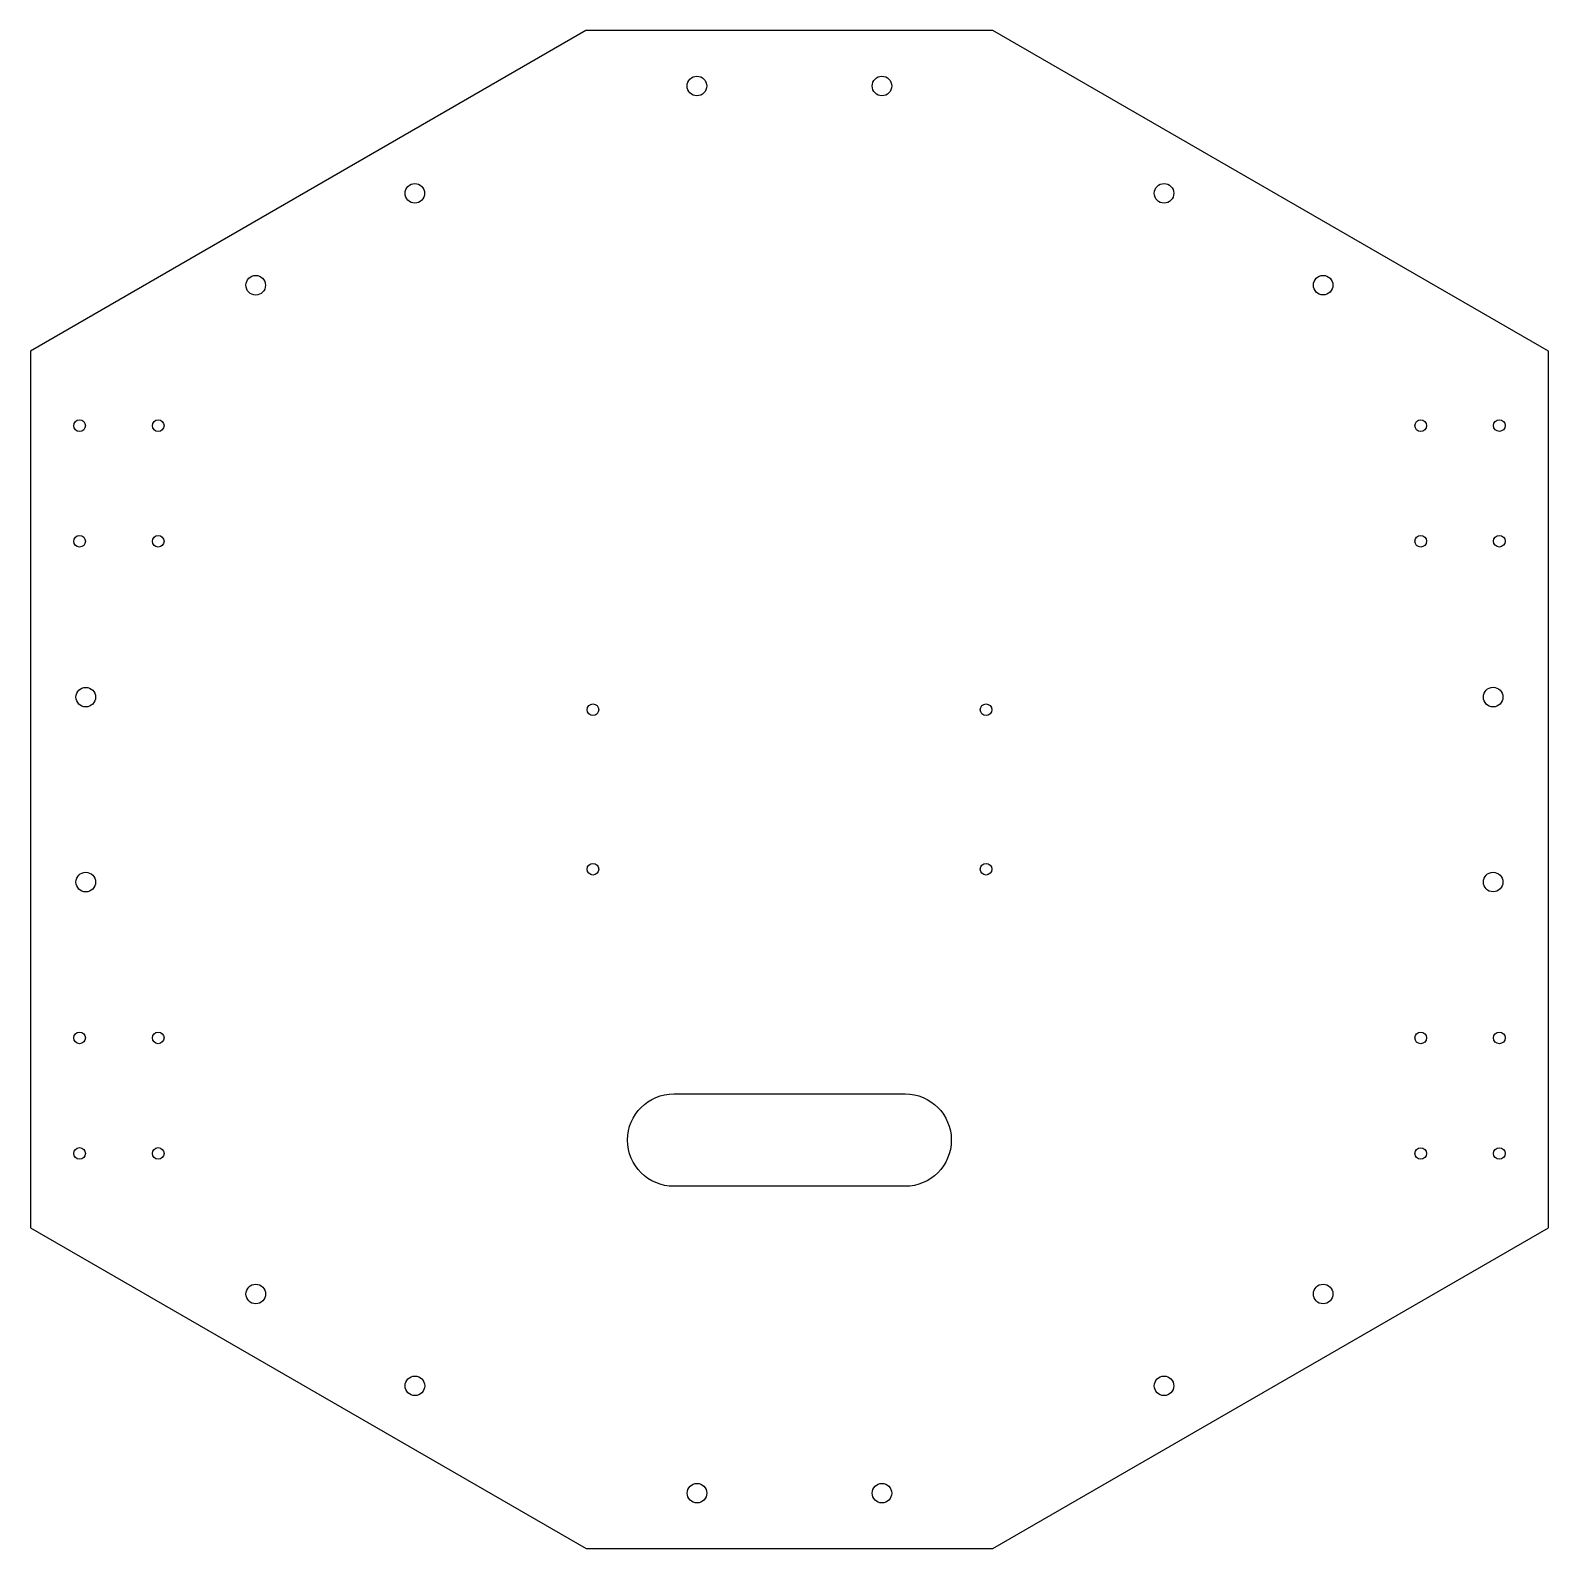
# Model space of a CAD drawing. Header units: millimetres. Extents: x -164 to 164, y -228 to 100.
import ezdxf

# ---------------------------------------------------------------- set-up
doc = ezdxf.new("R2010")
doc.units = ezdxf.units.MM
doc.layers.get('0').update_dxf_attribs({"linetype": 'CONTINUOUS'})

msp = doc.modelspace()

# ---------------------------------------------------------------- linework, layer by layer
msp.add_lwpolyline([(44, 100), (-44, 100), (-164.14, 30.6), (-164.14, -159), (-43.98, -228.37), (44.02, -228.37), (164.17, -159), (164.17, 30.6)], close=True)
msp.add_lwpolyline([(25, -150), (-25, -150, -1), (-25, -130), (25, -130, -1)], format="xyb", close=True)
for centre, radius in [((-20.01, 87.97), 2.12), ((20.01, 87.97), 2.12), ((-81, 64.75), 2.12), ((81.01, 64.76), 2.12), ((-115.41, 44.88), 2.12), ((115.41, 44.89), 2.12), ((-153.5, 14.5), 1.26), ((-136.5, 14.5), 1.26), ((136.51, 14.51), 1.26), ((153.51, 14.52), 1.26), ((-153.5, -10.5), 1.26), ((-136.5, -10.5), 1.26), ((136.51, -10.49), 1.26), ((153.51, -10.48), 1.26), ((-152.15, -44.21), 2.12), ((152.17, -44.2), 2.12), ((-42.48, -46.93), 1.25), ((42.52, -46.93), 1.25), ((-42.48, -81.43), 1.25), ((42.52, -81.43), 1.25), ((152.17, -84.2), 2.12), ((-152.15, -84.21), 2.12), ((-153.5, -117.9), 1.26), ((-136.5, -117.9), 1.26), ((136.51, -117.91), 1.26), ((153.51, -117.91), 1.26), ((-153.5, -142.9), 1.26), ((-136.5, -142.9), 1.26), ((136.51, -142.91), 1.26), ((153.51, -142.91), 1.26), ((-115.39, -173.3), 2.12), ((115.41, -173.29), 2.12), ((-80.98, -193.16), 2.12), ((81.01, -193.16), 2.12), ((-19.98, -216.37), 2.12), ((20.01, -216.37), 2.12)]:
    msp.add_circle(centre, radius)

doc.saveas('drawing.dxf')
